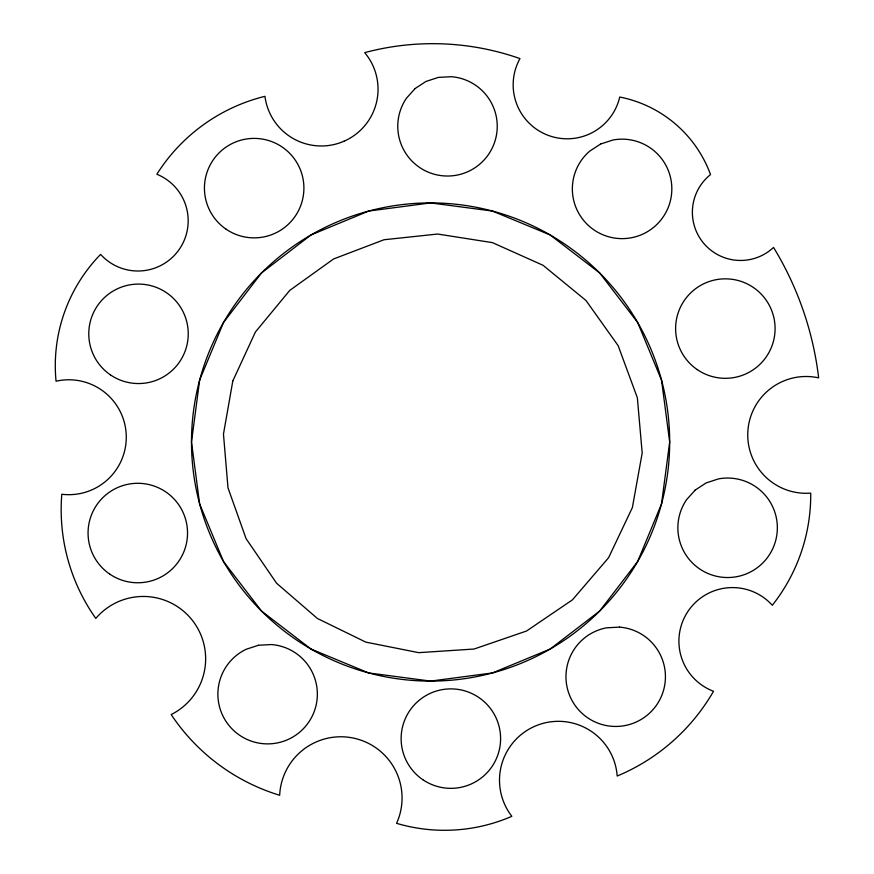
<?xml version="1.0" encoding="UTF-8"?>
<svg xmlns="http://www.w3.org/2000/svg" width="874" height="874" viewBox="0 0 874 874"><rect width="100%" height="100%" fill="white"/><g stroke="black" fill="none" stroke-linecap="round" stroke-linejoin="round"><path stroke-width="1.31" d="M199.633 380.124L191.493 442.004L199.633 503.883L223.525 561.545L261.523 611.068L311.035 649.065L368.697 672.947L430.587 681.097L492.466 672.947L550.128 649.065L599.651 611.068L637.649 561.545L661.531 503.883L669.681 442.004L661.531 380.124L637.649 322.451L599.651 272.939L550.128 234.942L492.466 211.06L430.587 202.91L368.697 211.06L311.035 234.942L261.523 272.939L223.525 322.451L199.633 380.124M232.812 380.977L223.471 434.094L227.994 487.845L246.086 538.668L276.545 583.187L317.36 618.453L365.824 642.128L418.733 652.659L474.09 649.032L526.563 631.006L572.459 599.837L608.577 557.732L632.372 507.608L642.193 453.005L637.343 397.746L618.158 345.689L585.984 300.492L543.082 265.314L492.444 242.633L437.645 234.035L384.003 239.749L333.595 258.955L289.764 290.397L255.416 331.989L232.812 380.977M415.139 88.525L406.465 98.194A49.742 49.742 0 0 0 426.949 171.588A49.742 49.742 0 0 0 495.678 138.66A49.742 49.742 0 0 0 451.323 76.704L438.355 77.404L426.009 81.435L415.139 88.525M695.245 490.03L686.571 499.688A49.742 49.742 0 0 0 711.086 574.71A49.742 49.742 0 0 0 777.204 531.611A49.742 49.742 0 0 0 718.461 478.897L706.116 482.94L695.245 490.03M600.602 144.035L589.721 151.126A49.742 49.742 0 0 0 597.674 232.222A49.742 49.742 0 0 0 671.166 197.021A49.742 49.742 0 0 0 612.947 140.004L600.602 144.035M258.464 645.263L246.129 649.295A49.742 49.742 0 0 0 232.812 729.681A49.742 49.742 0 0 0 312.914 714.692A49.742 49.742 0 0 0 271.432 644.553L258.464 645.263M619.513 627.128L606.545 627.827A49.742 49.742 0 0 0 575.256 705.668A49.742 49.742 0 0 0 659.029 701.134A49.742 49.742 0 0 0 619.513 627.128M344.061 141.206A56.766 56.766 0 0 0 364.687 52.637A262.746 262.746 0 0 1 519.964 58.591A53.98 53.98 0 0 0 547.736 135.186A53.98 53.98 0 0 0 619.732 97.036A121.584 121.584 0 0 1 710.529 174.571A48.212 48.212 0 0 0 704.116 243.791A48.212 48.212 0 0 0 773.545 247.429A323.609 323.609 0 0 1 818.654 377.852A58.394 58.394 0 0 0 747.882 430.882A58.394 58.394 0 0 0 810.722 493.111A177.684 177.684 0 0 1 772.299 605.278A53.587 53.587 0 0 0 688.264 610.926A53.587 53.587 0 0 0 713.501 691.279A199.851 199.851 0 0 1 617.186 776.025A58.919 58.919 0 0 0 537.368 725.212A58.919 58.919 0 0 0 511.836 816.316A168.78 168.78 0 0 1 396.577 823.33A61.224 61.224 0 0 0 355.128 738.464A61.224 61.224 0 0 0 279.669 795.274A200.354 200.354 0 0 1 171.195 714.561A62.349 62.349 0 0 0 192.356 620.322A62.349 62.349 0 0 0 95.801 618.41A188.041 188.041 0 0 1 61.803 494.258A57.455 57.455 0 0 0 126.206 434.323A57.455 57.455 0 0 0 56.056 381.217A159.254 159.254 0 0 1 100.608 254.378A50.233 50.233 0 0 0 179.061 249.636A50.233 50.233 0 0 0 156.861 174.243A178.22 178.22 0 0 1 264.964 96.326A56.766 56.766 0 0 0 344.061 141.206M226.06 229.163A49.742 49.742 0 0 0 303.759 191.941A49.742 49.742 0 0 0 232.681 143.27A49.742 49.742 0 0 0 226.06 229.163M110.408 374.859A49.742 49.742 0 0 0 188.096 337.637A49.742 49.742 0 0 0 117.018 288.966A49.742 49.742 0 0 0 110.408 374.859M109.687 574.065A49.742 49.742 0 0 0 187.386 536.844A49.742 49.742 0 0 0 116.297 488.173A49.742 49.742 0 0 0 109.687 574.065M697.244 369.615A49.742 49.742 0 0 0 774.943 332.393A49.742 49.742 0 0 0 703.854 283.722A49.742 49.742 0 0 0 697.244 369.615M422.765 779.652A49.742 49.742 0 0 0 500.452 742.43A49.742 49.742 0 0 0 429.374 693.759A49.742 49.742 0 0 0 422.765 779.652M311.035 649.065A239.094 239.094 0 0 0 669.681 442.004A239.094 239.094 0 0 0 311.035 234.942A239.094 239.094 0 0 0 311.035 649.065"/></g></svg>
